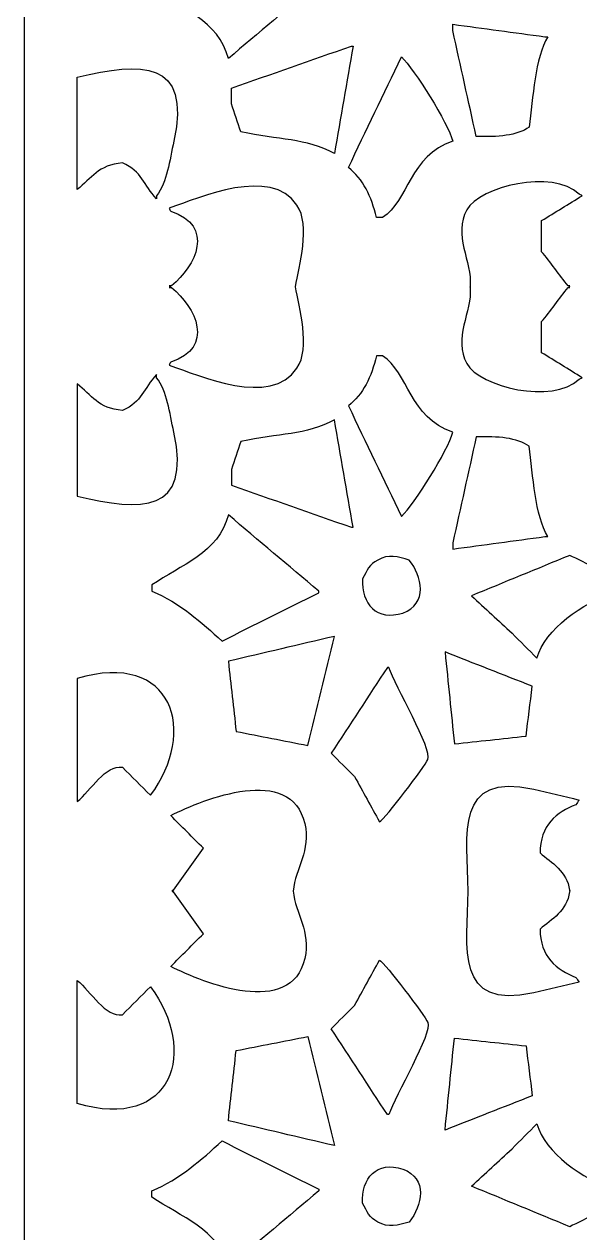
# Model space of a CAD drawing. Header units: centimetres. Extents: x -9.3 to 6.6, y -13.8 to 13.7.
# Drawn here: x -9.34 to -6.39, y -6.67 to -0.26 of the extents above; entities that cross this region are included whole.
import ezdxf

# ---------------------------------------------------------------- set-up
doc = ezdxf.new("R2010")
doc.units = ezdxf.units.CM
doc.header["$MEASUREMENT"] = 0
doc.layers.add('layer 1', color=7, linetype='Continuous')

msp = doc.modelspace()

# ---------------------------------------------------------------- linework, layer by layer
at = {"layer": 'layer 1', "color": 177}
for points, knots in [([(-9.33578, 13.71711), (-9.33578, 13.71711), (-2.30717, 13.71711), (-2.30717, 13.71711), (-2.30717, 13.71711), (-2.30717, 13.71711), (-2.30717, -13.83509), (-2.30717, -13.83509), (-2.30717, -13.83509), (-2.30717, -13.83509), (-9.33578, -13.83509), (-9.33578, -13.83509), (-9.33578, -13.83509), (-9.33578, -13.83509), (-9.33578, 13.71711), (-9.33578, 13.71711)], [0, 0, 0, 0, 0.2, 0.2, 0.2, 0.2, 0.4, 0.4, 0.4, 0.4, 0.6, 0.6, 0.6, 0.6, 1, 1, 1, 1]), ([(-8.65775, -0.06965), (-8.50822, -0.17388), (-8.30137, -0.23985), (-8.25256, -0.44168), (-8.25256, -0.44168), (-8.0927, -0.30666), (-7.93281, -0.17161), (-7.77296, -0.0366), (-7.77296, -0.0366), (-7.77296, -0.03384), (-7.77296, -0.03109), (-7.77296, -0.02833), (-7.77296, -0.02833), (-7.94383, 0.05708), (-8.11475, 0.14255), (-8.28562, 0.22796), (-8.28562, 0.22796), (-8.39499, 0.1292), (-8.51073, 0.02395), (-8.65775, -0.0366), (-8.65775, -0.0366), (-8.65775, -0.04762), (-8.65775, -0.05864), (-8.65775, -0.06965)], [0, 0, 0, 0, 0.1428571, 0.1428571, 0.1428571, 0.1428571, 0.2857143, 0.2857143, 0.2857143, 0.2857143, 0.4285714, 0.4285714, 0.4285714, 0.4285714, 0.5714286, 0.5714286, 0.5714286, 0.5714286, 0.7142857, 0.7142857, 0.7142857, 0.7142857, 1, 1, 1, 1]), ([(-7.06182, -0.29287), (-7.02048, -0.48024), (-6.97913, -0.66765), (-6.93777, -0.85502), (-6.93777, -0.85502), (-6.82565, -0.85886), (-6.71867, -0.85085), (-6.65662, -0.80544), (-6.65662, -0.80544), (-6.63724, -0.65049), (-6.62512, -0.43658), (-6.5574, -0.32594), (-6.5574, -0.32594), (-6.56293, -0.32594), (-6.56844, -0.32594), (-6.57393, -0.32594), (-6.57393, -0.32594), (-6.73656, -0.30389), (-6.89921, -0.28186), (-7.06182, -0.2598), (-7.06182, -0.2598), (-7.06182, -0.27082), (-7.06182, -0.28186), (-7.06182, -0.29287)], [0, 0, 0, 0, 0.1428571, 0.1428571, 0.1428571, 0.1428571, 0.2857143, 0.2857143, 0.2857143, 0.2857143, 0.4285714, 0.4285714, 0.4285714, 0.4285714, 0.5714286, 0.5714286, 0.5714286, 0.5714286, 0.7142857, 0.7142857, 0.7142857, 0.7142857, 1, 1, 1, 1]), ([(-8.23602, -0.68141), (-8.21949, -0.73101), (-8.20293, -0.78062), (-8.1864, -0.83024), (-8.1864, -0.83024), (-7.98708, -0.87582), (-7.84078, -0.86197), (-7.69026, -0.94596), (-7.69026, -0.94596), (-7.6572, -0.75584), (-7.62411, -0.56567), (-7.59102, -0.37556), (-7.59102, -0.37556), (-7.59378, -0.37556), (-7.59655, -0.37556), (-7.59931, -0.37556), (-7.59931, -0.37556), (-7.81152, -0.44995), (-8.02381, -0.52435), (-8.23602, -0.59874), (-8.23602, -0.59874), (-8.23602, -0.6263), (-8.23602, -0.65387), (-8.23602, -0.68141)], [0, 0, 0, 0, 0.1428571, 0.1428571, 0.1428571, 0.1428571, 0.2857143, 0.2857143, 0.2857143, 0.2857143, 0.4285714, 0.4285714, 0.4285714, 0.4285714, 0.5714286, 0.5714286, 0.5714286, 0.5714286, 0.7142857, 0.7142857, 0.7142857, 0.7142857, 1, 1, 1, 1]), ([(-9.05463, -1.13609), (-8.97932, -1.07747), (-8.94233, -1.00533), (-8.81485, -0.99557), (-8.81485, -0.99557), (-8.70909, -1.04026), (-8.70356, -1.11195), (-8.63293, -1.1857), (-8.63293, -1.1857), (-8.63293, -1.18021), (-8.63293, -1.17469), (-8.63293, -1.16916), (-8.63293, -1.16916), (-8.577, -1.09721), (-8.56443, -0.98366), (-8.54195, -0.87983), (-8.54195, -0.87983), (-8.44799, -0.44577), (-8.71398, -0.4601), (-9.05463, -0.54089), (-9.05463, -0.54089), (-9.05463, -0.73926), (-9.05463, -0.93772), (-9.05463, -1.13609)], [0, 0, 0, 0, 0.1428571, 0.1428571, 0.1428571, 0.1428571, 0.2857143, 0.2857143, 0.2857143, 0.2857143, 0.4285714, 0.4285714, 0.4285714, 0.4285714, 0.5714286, 0.5714286, 0.5714286, 0.5714286, 0.7142857, 0.7142857, 0.7142857, 0.7142857, 1, 1, 1, 1]), ([(-7.61584, -1.02037), (-7.53874, -1.07962), (-7.49215, -1.17349), (-7.46699, -1.28492), (-7.46699, -1.28492), (-7.45597, -1.28492), (-7.44496, -1.28492), (-7.43392, -1.28492), (-7.43392, -1.28492), (-7.29802, -1.198), (-7.29047, -0.95555), (-7.06182, -0.87983), (-7.06182, -0.87983), (-7.086, -0.78366), (-7.2662, -0.49744), (-7.3347, -0.43341), (-7.3347, -0.43341), (-7.42839, -0.62905), (-7.52214, -0.82473), (-7.61584, -1.02037)], [0, 0, 0, 0, 0.1666667, 0.1666667, 0.1666667, 0.1666667, 0.3333333, 0.3333333, 0.3333333, 0.3333333, 0.5, 0.5, 0.5, 0.5, 0.6666667, 0.6666667, 0.6666667, 0.6666667, 1, 1, 1, 1]), ([(-8.55366, -1.65693), (-8.55366, -1.65693), (-8.56677, -1.65693), (-8.56677, -1.65693), (-8.56677, -1.65693), (-8.56453, -1.6553), (-8.56229, -1.65364), (-8.56006, -1.65194), (-8.56006, -1.65194), (-8.56229, -1.65024), (-8.56453, -1.64856), (-8.56677, -1.64693), (-8.56677, -1.64693), (-8.56677, -1.64693), (-8.55363, -1.64693), (-8.55363, -1.64693), (-8.55363, -1.64693), (-8.42546, -1.54484), (-8.32123, -1.32754), (-8.5585, -1.25186), (-8.5585, -1.25186), (-8.56126, -1.24632), (-8.56401, -1.24081), (-8.56677, -1.2353), (-8.56677, -1.2353), (-8.40048, -1.17898), (-8.02826, -1.01199), (-7.88872, -1.21879), (-7.88872, -1.21879), (-7.81471, -1.32846), (-7.87798, -1.54347), (-7.89618, -1.65194), (-7.89618, -1.65194), (-7.87798, -1.76042), (-7.81471, -1.97541), (-7.88872, -2.08508), (-7.88872, -2.08508), (-8.02826, -2.29188), (-8.40048, -2.12489), (-8.56677, -2.06855), (-8.56677, -2.06855), (-8.56401, -2.06304), (-8.56126, -2.05754), (-8.5585, -2.05201), (-8.5585, -2.05201), (-8.32121, -1.97633), (-8.42547, -1.75901), (-8.55366, -1.65693)], [0, 0, 0, 0, 0.0769231, 0.0769231, 0.0769231, 0.0769231, 0.1538462, 0.1538462, 0.1538462, 0.1538462, 0.2307692, 0.2307692, 0.2307692, 0.2307692, 0.3076923, 0.3076923, 0.3076923, 0.3076923, 0.3846154, 0.3846154, 0.3846154, 0.3846154, 0.4615385, 0.4615385, 0.4615385, 0.4615385, 0.5384615, 0.5384615, 0.5384615, 0.5384615, 0.6153846, 0.6153846, 0.6153846, 0.6153846, 0.6923077, 0.6923077, 0.6923077, 0.6923077, 0.7692308, 0.7692308, 0.7692308, 0.7692308, 0.8461538, 0.8461538, 0.8461538, 0.8461538, 1, 1, 1, 1]), ([(-6.44164, -1.65693), (-6.44164, -1.65693), (-6.45044, -1.65693), (-6.45044, -1.65693), (-6.45044, -1.65693), (-6.49714, -1.71138), (-6.5438, -1.78521), (-6.59049, -1.83706), (-6.59049, -1.83706), (-6.59049, -1.8922), (-6.59049, -1.94731), (-6.59049, -2.00241), (-6.59049, -2.00241), (-6.51882, -2.0465), (-6.44715, -2.09059), (-6.3755, -2.13469), (-6.3755, -2.13469), (-6.38099, -2.13744), (-6.38652, -2.1402), (-6.39203, -2.14297), (-6.39203, -2.14297), (-6.53339, -2.27863), (-6.91774, -2.18271), (-6.98739, -2.06028), (-6.98739, -2.06028), (-7.06222, -1.92878), (-6.95886, -1.78276), (-6.96978, -1.65693), (-6.96978, -1.65693), (-6.96978, -1.65693), (-6.97086, -1.65693), (-6.97086, -1.65693), (-6.97086, -1.65693), (-6.97063, -1.65527), (-6.97043, -1.65361), (-6.97026, -1.65194), (-6.97026, -1.65194), (-6.97044, -1.65027), (-6.97063, -1.64859), (-6.97086, -1.64693), (-6.97086, -1.64693), (-6.97086, -1.64693), (-6.96978, -1.64693), (-6.96978, -1.64693), (-6.96978, -1.64693), (-6.95888, -1.5211), (-7.06222, -1.37508), (-6.98739, -1.24359), (-6.98739, -1.24359), (-6.91774, -1.12116), (-6.53339, -1.02524), (-6.39203, -1.1609), (-6.39203, -1.1609), (-6.38652, -1.16365), (-6.38099, -1.16641), (-6.3755, -1.16916), (-6.3755, -1.16916), (-6.44715, -1.21326), (-6.51882, -1.25735), (-6.59049, -1.30144), (-6.59049, -1.30144), (-6.59049, -1.35656), (-6.59049, -1.41167), (-6.59049, -1.46679), (-6.59049, -1.46679), (-6.54381, -1.51864), (-6.49715, -1.59248), (-6.45047, -1.64693), (-6.45047, -1.64693), (-6.45047, -1.64693), (-6.44164, -1.64693), (-6.44164, -1.64693), (-6.44164, -1.64693), (-6.44164, -1.64693), (-6.44611, -1.65194), (-6.44611, -1.65194), (-6.44611, -1.65194), (-6.44611, -1.65194), (-6.44164, -1.65693), (-6.44164, -1.65693)], [0, 0, 0, 0, 0.047619, 0.047619, 0.047619, 0.047619, 0.0952381, 0.0952381, 0.0952381, 0.0952381, 0.1428571, 0.1428571, 0.1428571, 0.1428571, 0.1904762, 0.1904762, 0.1904762, 0.1904762, 0.2380952, 0.2380952, 0.2380952, 0.2380952, 0.2857143, 0.2857143, 0.2857143, 0.2857143, 0.3333333, 0.3333333, 0.3333333, 0.3333333, 0.3809524, 0.3809524, 0.3809524, 0.3809524, 0.4285714, 0.4285714, 0.4285714, 0.4285714, 0.4761905, 0.4761905, 0.4761905, 0.4761905, 0.5238095, 0.5238095, 0.5238095, 0.5238095, 0.5714286, 0.5714286, 0.5714286, 0.5714286, 0.6190476, 0.6190476, 0.6190476, 0.6190476, 0.6666667, 0.6666667, 0.6666667, 0.6666667, 0.7142857, 0.7142857, 0.7142857, 0.7142857, 0.7619048, 0.7619048, 0.7619048, 0.7619048, 0.8095238, 0.8095238, 0.8095238, 0.8095238, 0.8571429, 0.8571429, 0.8571429, 0.8571429, 0.9047619, 0.9047619, 0.9047619, 0.9047619, 1, 1, 1, 1]), ([(-7.61584, -2.2835), (-7.53874, -2.22425), (-7.49215, -2.13038), (-7.46699, -2.01894), (-7.46699, -2.01894), (-7.45597, -2.01894), (-7.44496, -2.01894), (-7.43392, -2.01894), (-7.43392, -2.01894), (-7.29802, -2.10586), (-7.29047, -2.34832), (-7.06182, -2.42404), (-7.06182, -2.42404), (-7.086, -2.52021), (-7.2662, -2.80643), (-7.3347, -2.87044), (-7.3347, -2.87044), (-7.42839, -2.67482), (-7.52214, -2.47912), (-7.61584, -2.2835)], [0, 0, 0, 0, 0.1666667, 0.1666667, 0.1666667, 0.1666667, 0.3333333, 0.3333333, 0.3333333, 0.3333333, 0.5, 0.5, 0.5, 0.5, 0.6666667, 0.6666667, 0.6666667, 0.6666667, 1, 1, 1, 1]), ([(-9.05463, -2.16777), (-8.97932, -2.22638), (-8.94233, -2.29854), (-8.81485, -2.3083), (-8.81485, -2.3083), (-8.70909, -2.2636), (-8.70356, -2.1919), (-8.63293, -2.11815), (-8.63293, -2.11815), (-8.63293, -2.12366), (-8.63293, -2.12918), (-8.63293, -2.13469), (-8.63293, -2.13469), (-8.577, -2.20666), (-8.56443, -2.32021), (-8.54195, -2.42404), (-8.54195, -2.42404), (-8.44799, -2.85808), (-8.71398, -2.84377), (-9.05463, -2.76298), (-9.05463, -2.76298), (-9.05463, -2.56461), (-9.05463, -2.36615), (-9.05463, -2.16777)], [0, 0, 0, 0, 0.1428571, 0.1428571, 0.1428571, 0.1428571, 0.2857143, 0.2857143, 0.2857143, 0.2857143, 0.4285714, 0.4285714, 0.4285714, 0.4285714, 0.5714286, 0.5714286, 0.5714286, 0.5714286, 0.7142857, 0.7142857, 0.7142857, 0.7142857, 1, 1, 1, 1]), ([(-8.23602, -2.62244), (-8.21949, -2.57284), (-8.20293, -2.52323), (-8.1864, -2.47363), (-8.1864, -2.47363), (-7.98708, -2.42804), (-7.84078, -2.44188), (-7.69026, -2.3579), (-7.69026, -2.3579), (-7.6572, -2.54801), (-7.62411, -2.73818), (-7.59102, -2.92831), (-7.59102, -2.92831), (-7.59378, -2.92831), (-7.59655, -2.92831), (-7.59931, -2.92831), (-7.59931, -2.92831), (-7.81152, -2.85392), (-8.02381, -2.7795), (-8.23602, -2.70511), (-8.23602, -2.70511), (-8.23602, -2.67757), (-8.23602, -2.65), (-8.23602, -2.62244)], [0, 0, 0, 0, 0.1428571, 0.1428571, 0.1428571, 0.1428571, 0.2857143, 0.2857143, 0.2857143, 0.2857143, 0.4285714, 0.4285714, 0.4285714, 0.4285714, 0.5714286, 0.5714286, 0.5714286, 0.5714286, 0.7142857, 0.7142857, 0.7142857, 0.7142857, 1, 1, 1, 1]), ([(-7.06182, -3.01098), (-7.02048, -2.82363), (-6.97913, -2.6362), (-6.93777, -2.44884), (-6.93777, -2.44884), (-6.82565, -2.44499), (-6.71867, -2.45302), (-6.65662, -2.49843), (-6.65662, -2.49843), (-6.63724, -2.65338), (-6.62512, -2.86729), (-6.5574, -2.97791), (-6.5574, -2.97791), (-6.56293, -2.97791), (-6.56844, -2.97791), (-6.57393, -2.97791), (-6.57393, -2.97791), (-6.73656, -2.99996), (-6.89921, -3.02201), (-7.06182, -3.04407), (-7.06182, -3.04407), (-7.06182, -3.03303), (-7.06182, -3.02201), (-7.06182, -3.01098)], [0, 0, 0, 0, 0.1428571, 0.1428571, 0.1428571, 0.1428571, 0.2857143, 0.2857143, 0.2857143, 0.2857143, 0.4285714, 0.4285714, 0.4285714, 0.4285714, 0.5714286, 0.5714286, 0.5714286, 0.5714286, 0.7142857, 0.7142857, 0.7142857, 0.7142857, 1, 1, 1, 1]), ([(-8.65775, -3.2342), (-8.50822, -3.12999), (-8.30137, -3.064), (-8.25256, -2.86219), (-8.25256, -2.86219), (-8.0927, -2.9972), (-7.93281, -3.13226), (-7.77296, -3.26727), (-7.77296, -3.26727), (-7.77296, -3.27003), (-7.77296, -3.27278), (-7.77296, -3.27554), (-7.77296, -3.27554), (-7.94383, -3.36095), (-8.11475, -3.4464), (-8.28562, -3.53181), (-8.28562, -3.53181), (-8.39499, -3.43307), (-8.51073, -3.32782), (-8.65775, -3.26727), (-8.65775, -3.26727), (-8.65775, -3.25625), (-8.65775, -3.24522), (-8.65775, -3.2342)], [0, 0, 0, 0, 0.1428571, 0.1428571, 0.1428571, 0.1428571, 0.2857143, 0.2857143, 0.2857143, 0.2857143, 0.4285714, 0.4285714, 0.4285714, 0.4285714, 0.5714286, 0.5714286, 0.5714286, 0.5714286, 0.7142857, 0.7142857, 0.7142857, 0.7142857, 1, 1, 1, 1]), ([(-7.54142, -3.20113), (-7.51476, -3.15768), (-7.50716, -3.12457), (-7.45874, -3.10192), (-7.45874, -3.10192), (-7.40474, -3.06836), (-7.35236, -3.08456), (-7.29334, -3.10192), (-7.29334, -3.10192), (-7.22292, -3.18824), (-7.19423, -3.33297), (-7.32643, -3.38301), (-7.32643, -3.38301), (-7.46501, -3.42773), (-7.54749, -3.33448), (-7.54142, -3.20113)], [0, 0, 0, 0, 0.2, 0.2, 0.2, 0.2, 0.4, 0.4, 0.4, 0.4, 0.6, 0.6, 0.6, 0.6, 1, 1, 1, 1]), ([(-6.96259, -3.29207), (-6.78896, -3.22044), (-6.61527, -3.14877), (-6.44164, -3.07712), (-6.44164, -3.07712), (-6.36238, -3.11578), (-6.21712, -3.17255), (-6.21011, -3.2838), (-6.21011, -3.2838), (-6.36923, -3.32201), (-6.57463, -3.47197), (-6.61531, -3.62275), (-6.61531, -3.62275), (-6.65938, -3.57865), (-6.70349, -3.53456), (-6.74758, -3.49047), (-6.74758, -3.49047), (-6.81925, -3.42435), (-6.89092, -3.35821), (-6.96259, -3.29207)], [0, 0, 0, 0, 0.1666667, 0.1666667, 0.1666667, 0.1666667, 0.3333333, 0.3333333, 0.3333333, 0.3333333, 0.5, 0.5, 0.5, 0.5, 0.6666667, 0.6666667, 0.6666667, 0.6666667, 1, 1, 1, 1]), ([(-8.25256, -3.63928), (-8.06514, -3.59519), (-7.87768, -3.5511), (-7.69026, -3.50702), (-7.69026, -3.50702), (-7.73711, -3.69989), (-7.78398, -3.89283), (-7.83083, -4.08571), (-7.83083, -4.08571), (-7.95761, -4.06089), (-8.08443, -4.03609), (-8.2112, -4.01129), (-8.2112, -4.01129), (-8.22498, -3.88732), (-8.23878, -3.76329), (-8.25256, -3.63928)], [0, 0, 0, 0, 0.2, 0.2, 0.2, 0.2, 0.4, 0.4, 0.4, 0.4, 0.6, 0.6, 0.6, 0.6, 1, 1, 1, 1]), ([(-9.05463, -3.73022), (-8.54463, -3.58026), (-8.41339, -4.01403), (-8.666, -4.35025), (-8.666, -4.35025), (-8.71562, -4.30065), (-8.76524, -4.25104), (-8.81485, -4.20144), (-8.81485, -4.20144), (-8.90333, -4.18519), (-8.98234, -4.32633), (-9.05463, -4.38332), (-9.05463, -4.38332), (-9.05463, -4.16565), (-9.05463, -3.94789), (-9.05463, -3.73022)], [0, 0, 0, 0, 0.2, 0.2, 0.2, 0.2, 0.4, 0.4, 0.4, 0.4, 0.6, 0.6, 0.6, 0.6, 1, 1, 1, 1]), ([(-7.10317, -3.58968), (-6.94881, -3.6503), (-6.79443, -3.71095), (-6.64009, -3.77156), (-6.64009, -3.77156), (-6.65113, -3.85974), (-6.66216, -3.94793), (-6.67316, -4.03609), (-6.67316, -4.03609), (-6.79994, -4.04989), (-6.92677, -4.06365), (-7.05355, -4.07743), (-7.05355, -4.07743), (-7.07008, -3.91488), (-7.08664, -3.75225), (-7.10317, -3.58968)], [0, 0, 0, 0, 0.2, 0.2, 0.2, 0.2, 0.4, 0.4, 0.4, 0.4, 0.6, 0.6, 0.6, 0.6, 1, 1, 1, 1]), ([(-7.7068, -4.12703), (-7.60757, -3.97548), (-7.50835, -3.8239), (-7.40912, -3.67235), (-7.40912, -3.67235), (-7.40636, -3.67235), (-7.40361, -3.67235), (-7.40083, -3.67235), (-7.40083, -3.67235), (-7.36988, -3.76667), (-7.16773, -4.10801), (-7.19413, -4.16012), (-7.19413, -4.16012), (-7.2111, -4.19687), (-7.42033, -4.47428), (-7.45046, -4.49077), (-7.45046, -4.49077), (-7.49457, -4.4109), (-7.53868, -4.33094), (-7.58277, -4.25104), (-7.58277, -4.25104), (-7.62411, -4.20971), (-7.66544, -4.16837), (-7.7068, -4.12703)], [0, 0, 0, 0, 0.1428571, 0.1428571, 0.1428571, 0.1428571, 0.2857143, 0.2857143, 0.2857143, 0.2857143, 0.4285714, 0.4285714, 0.4285714, 0.4285714, 0.5714286, 0.5714286, 0.5714286, 0.5714286, 0.7142857, 0.7142857, 0.7142857, 0.7142857, 1, 1, 1, 1]), ([(-8.55023, -4.8628), (-8.55023, -4.8628), (-8.54312, -4.8628), (-8.54312, -4.8628), (-8.54312, -4.8628), (-8.54312, -4.8628), (-8.38485, -5.08427), (-8.38485, -5.08427), (-8.38485, -5.08427), (-8.44274, -5.14214), (-8.50063, -5.20001), (-8.5585, -5.25788), (-8.5585, -5.25788), (-8.38119, -5.34813), (-7.92058, -5.53078), (-7.84736, -5.21655), (-7.84736, -5.21655), (-7.81339, -5.07071), (-7.89787, -4.97937), (-7.90829, -4.85781), (-7.90829, -4.85781), (-7.89787, -4.73624), (-7.81339, -4.64488), (-7.84736, -4.49906), (-7.84736, -4.49906), (-7.92058, -4.18483), (-8.38119, -4.36748), (-8.5585, -4.45772), (-8.5585, -4.45772), (-8.50063, -4.51558), (-8.44274, -4.57347), (-8.38485, -4.63132), (-8.38485, -4.63132), (-8.38485, -4.63132), (-8.54308, -4.8528), (-8.54308, -4.8528), (-8.54308, -4.8528), (-8.54308, -4.8528), (-8.55023, -4.8528), (-8.55023, -4.8528), (-8.55023, -4.8528), (-8.55023, -4.8528), (-8.54667, -4.85781), (-8.54667, -4.85781), (-8.54667, -4.85781), (-8.54667, -4.85781), (-8.55023, -4.8628), (-8.55023, -4.8628)], [0, 0, 0, 0, 0.0769231, 0.0769231, 0.0769231, 0.0769231, 0.1538462, 0.1538462, 0.1538462, 0.1538462, 0.2307692, 0.2307692, 0.2307692, 0.2307692, 0.3076923, 0.3076923, 0.3076923, 0.3076923, 0.3846154, 0.3846154, 0.3846154, 0.3846154, 0.4615385, 0.4615385, 0.4615385, 0.4615385, 0.5384615, 0.5384615, 0.5384615, 0.5384615, 0.6153846, 0.6153846, 0.6153846, 0.6153846, 0.6923077, 0.6923077, 0.6923077, 0.6923077, 0.7692308, 0.7692308, 0.7692308, 0.7692308, 0.8461538, 0.8461538, 0.8461538, 0.8461538, 1, 1, 1, 1]), ([(-6.44274, -4.8628), (-6.44274, -4.8628), (-6.44164, -4.8628), (-6.44164, -4.8628), (-6.44164, -4.8628), (-6.44164, -4.8628), (-6.44213, -4.85781), (-6.44213, -4.85781), (-6.44213, -4.85781), (-6.44213, -4.85781), (-6.44164, -4.8528), (-6.44164, -4.8528), (-6.44164, -4.8528), (-6.44164, -4.8528), (-6.44274, -4.8528), (-6.44274, -4.8528), (-6.44274, -4.8528), (-6.45587, -4.7543), (-6.53628, -4.70648), (-6.59875, -4.65612), (-6.59875, -4.65612), (-6.59855, -4.51084), (-6.51165, -4.4383), (-6.40857, -4.39985), (-6.40857, -4.39985), (-6.40306, -4.39159), (-6.39754, -4.38332), (-6.39203, -4.37505), (-6.39203, -4.37505), (-6.47197, -4.35574), (-6.55191, -4.33647), (-6.63184, -4.31718), (-6.63184, -4.31718), (-7.05353, -4.22513), (-6.98629, -4.55746), (-6.97964, -4.85781), (-6.97964, -4.85781), (-6.98629, -5.15815), (-7.05353, -5.49048), (-6.63184, -5.39843), (-6.63184, -5.39843), (-6.55191, -5.37914), (-6.47197, -5.35985), (-6.39203, -5.34054), (-6.39203, -5.34054), (-6.39754, -5.33227), (-6.40306, -5.32402), (-6.40857, -5.31574), (-6.40857, -5.31574), (-6.51165, -5.27729), (-6.59855, -5.20475), (-6.59875, -5.05947), (-6.59875, -5.05947), (-6.53627, -5.00912), (-6.45585, -4.96132), (-6.44274, -4.8628)], [0, 0, 0, 0, 0.0666667, 0.0666667, 0.0666667, 0.0666667, 0.1333333, 0.1333333, 0.1333333, 0.1333333, 0.2, 0.2, 0.2, 0.2, 0.2666667, 0.2666667, 0.2666667, 0.2666667, 0.3333333, 0.3333333, 0.3333333, 0.3333333, 0.4, 0.4, 0.4, 0.4, 0.4666667, 0.4666667, 0.4666667, 0.4666667, 0.5333333, 0.5333333, 0.5333333, 0.5333333, 0.6, 0.6, 0.6, 0.6, 0.6666667, 0.6666667, 0.6666667, 0.6666667, 0.7333333, 0.7333333, 0.7333333, 0.7333333, 0.8, 0.8, 0.8, 0.8, 0.8666667, 0.8666667, 0.8666667, 0.8666667, 1, 1, 1, 1]), ([(-7.7068, -5.58856), (-7.60757, -5.7401), (-7.50835, -5.89169), (-7.40912, -6.04324), (-7.40912, -6.04324), (-7.40636, -6.04324), (-7.40361, -6.04324), (-7.40083, -6.04324), (-7.40083, -6.04324), (-7.36988, -5.94892), (-7.16773, -5.60758), (-7.19413, -5.55549), (-7.19413, -5.55549), (-7.2111, -5.51872), (-7.42033, -5.24131), (-7.45046, -5.22481), (-7.45046, -5.22481), (-7.49457, -5.30471), (-7.53868, -5.38465), (-7.58277, -5.46457), (-7.58277, -5.46457), (-7.62411, -5.50588), (-7.66544, -5.54722), (-7.7068, -5.58856)], [0, 0, 0, 0, 0.1428571, 0.1428571, 0.1428571, 0.1428571, 0.2857143, 0.2857143, 0.2857143, 0.2857143, 0.4285714, 0.4285714, 0.4285714, 0.4285714, 0.5714286, 0.5714286, 0.5714286, 0.5714286, 0.7142857, 0.7142857, 0.7142857, 0.7142857, 1, 1, 1, 1]), ([(-9.05463, -5.98537), (-8.54463, -6.13535), (-8.41339, -5.70158), (-8.666, -5.36534), (-8.666, -5.36534), (-8.71562, -5.41496), (-8.76524, -5.46457), (-8.81485, -5.51415), (-8.81485, -5.51415), (-8.90333, -5.5304), (-8.98234, -5.38927), (-9.05463, -5.33227), (-9.05463, -5.33227), (-9.05463, -5.54996), (-9.05463, -5.76772), (-9.05463, -5.98537)], [0, 0, 0, 0, 0.2, 0.2, 0.2, 0.2, 0.4, 0.4, 0.4, 0.4, 0.6, 0.6, 0.6, 0.6, 1, 1, 1, 1]), ([(-8.25256, -6.07631), (-8.06514, -6.1204), (-7.87768, -6.16449), (-7.69026, -6.20857), (-7.69026, -6.20857), (-7.73711, -6.01572), (-7.78398, -5.82278), (-7.83083, -5.62989), (-7.83083, -5.62989), (-7.95761, -5.65469), (-8.08443, -5.6795), (-8.2112, -5.7043), (-8.2112, -5.7043), (-8.22498, -5.82829), (-8.23878, -5.95232), (-8.25256, -6.07631)], [0, 0, 0, 0, 0.2, 0.2, 0.2, 0.2, 0.4, 0.4, 0.4, 0.4, 0.6, 0.6, 0.6, 0.6, 1, 1, 1, 1]), ([(-7.10317, -6.12593), (-6.94881, -6.06529), (-6.79443, -6.00464), (-6.64009, -5.94403), (-6.64009, -5.94403), (-6.65113, -5.85587), (-6.66216, -5.76766), (-6.67316, -5.6795), (-6.67316, -5.6795), (-6.79994, -5.66572), (-6.92677, -5.65194), (-7.05355, -5.63816), (-7.05355, -5.63816), (-7.07008, -5.80073), (-7.08664, -5.96334), (-7.10317, -6.12593)], [0, 0, 0, 0, 0.2, 0.2, 0.2, 0.2, 0.4, 0.4, 0.4, 0.4, 0.6, 0.6, 0.6, 0.6, 1, 1, 1, 1]), ([(-6.96259, -6.42354), (-6.78896, -6.49517), (-6.61527, -6.56684), (-6.44164, -6.63847), (-6.44164, -6.63847), (-6.36238, -6.59981), (-6.21712, -6.54305), (-6.21011, -6.43178), (-6.21011, -6.43178), (-6.36923, -6.39358), (-6.57463, -6.24364), (-6.61531, -6.09284), (-6.61531, -6.09284), (-6.65938, -6.13694), (-6.70349, -6.18105), (-6.74758, -6.22512), (-6.74758, -6.22512), (-6.81925, -6.29124), (-6.89092, -6.3574), (-6.96259, -6.42354)], [0, 0, 0, 0, 0.1666667, 0.1666667, 0.1666667, 0.1666667, 0.3333333, 0.3333333, 0.3333333, 0.3333333, 0.5, 0.5, 0.5, 0.5, 0.6666667, 0.6666667, 0.6666667, 0.6666667, 1, 1, 1, 1]), ([(-8.65775, -6.48139), (-8.50822, -6.5856), (-8.30137, -6.65158), (-8.25256, -6.8534), (-8.25256, -6.8534), (-8.0927, -6.71838), (-7.93281, -6.58335), (-7.77296, -6.44834), (-7.77296, -6.44834), (-7.77296, -6.44558), (-7.77296, -6.44281), (-7.77296, -6.44005), (-7.77296, -6.44005), (-7.94383, -6.35464), (-8.11475, -6.26919), (-8.28562, -6.18378), (-8.28562, -6.18378), (-8.39499, -6.28254), (-8.51073, -6.38777), (-8.65775, -6.44834), (-8.65775, -6.44834), (-8.65775, -6.45934), (-8.65775, -6.47038), (-8.65775, -6.48139)], [0, 0, 0, 0, 0.1428571, 0.1428571, 0.1428571, 0.1428571, 0.2857143, 0.2857143, 0.2857143, 0.2857143, 0.4285714, 0.4285714, 0.4285714, 0.4285714, 0.5714286, 0.5714286, 0.5714286, 0.5714286, 0.7142857, 0.7142857, 0.7142857, 0.7142857, 1, 1, 1, 1]), ([(-7.54142, -6.51448), (-7.51476, -6.55793), (-7.50716, -6.59101), (-7.45874, -6.61366), (-7.45874, -6.61366), (-7.40474, -6.64724), (-7.35236, -6.63103), (-7.29334, -6.61366), (-7.29334, -6.61366), (-7.22292, -6.52735), (-7.19423, -6.38263), (-7.32643, -6.3326), (-7.32643, -6.3326), (-7.46501, -6.28788), (-7.54749, -6.3811), (-7.54142, -6.51448)], [0, 0, 0, 0, 0.2, 0.2, 0.2, 0.2, 0.4, 0.4, 0.4, 0.4, 0.6, 0.6, 0.6, 0.6, 1, 1, 1, 1])]:
    msp.add_open_spline(points, degree=3, knots=knots, dxfattribs=at)

doc.saveas('drawing.dxf')
